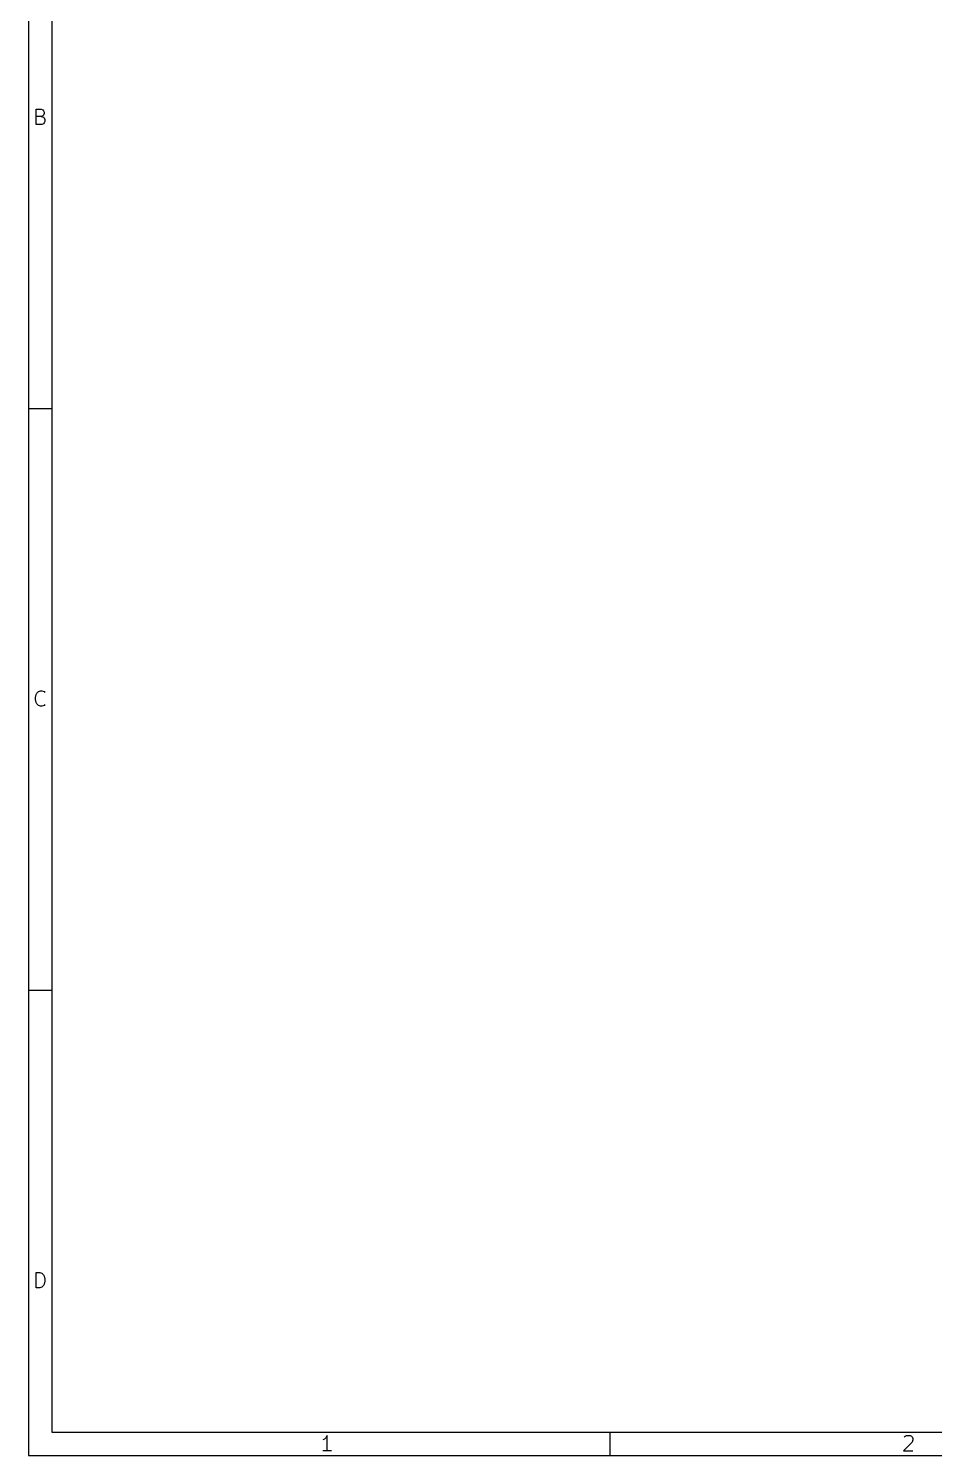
# Model space of a CAD drawing. Extents: x 10 to 287, y -200 to -10.
# Drawn here: x 10 to 87.9, y -200 to -77.3 of the extents above; entities that cross this region are included whole.
import ezdxf

# ---------------------------------------------------------------- set-up
doc = ezdxf.new("R2010")
doc.units = 0
doc.header["$MEASUREMENT"] = 0
doc.layers.add('BLACK', color=7, linetype='CONTINUOUS')

msp = doc.modelspace()

# ---------------------------------------------------------------- linework, layer by layer
at = {"layer": 'BLACK', "linetype": 'CONTINUOUS'}
for p, q in [((10, -10), (10, -200.007)), ((12, -12), (12, -198.007)), ((10.6595, -85.5881), (10.6595, -84.2881)), ((10.6595, -84.2881), (11.0929, -84.2881)), ((11.0929, -84.2881), (11.2167, -84.35)), ((11.2167, -84.35), (11.2786, -84.4119)), ((11.2786, -84.4119), (11.3405, -84.5357)), ((11.3405, -84.5357), (11.3405, -84.6595)), ((11.0929, -84.9071), (10.6595, -84.9071)), ((11.1548, -85.5881), (10.6595, -85.5881)), ((11.2167, -84.8452), (11.0929, -84.9071)), ((11.0929, -84.9071), (11.2786, -84.969)), ((11.2786, -85.5262), (11.1548, -85.5881)), ((11.2786, -84.7833), (11.2167, -84.8452)), ((11.3405, -84.6595), (11.2786, -84.7833)), ((11.2786, -84.969), (11.3405, -85.031)), ((11.3405, -85.4643), (11.2786, -85.5262)), ((11.3405, -85.031), (11.4024, -85.1548)), ((11.4024, -85.3405), (11.3405, -85.4643)), ((11.4024, -85.1548), (11.4024, -85.3405)), ((10, -110), (12, -110)), ((10.5976, -134.845), (10.6595, -134.598)), ((10.5976, -135.031), (10.5976, -134.845)), ((10.6595, -134.598), (10.7214, -134.474)), ((10.7214, -134.474), (10.8452, -134.35)), ((10.8452, -134.35), (11.031, -134.288)), ((11.031, -134.288), (11.1548, -134.288)), ((11.1548, -134.288), (11.3405, -134.35)), ((11.3405, -134.35), (11.4024, -134.412)), ((10.6595, -135.279), (10.5976, -135.031)), ((10.7214, -135.402), (10.6595, -135.279)), ((10.8452, -135.526), (10.7214, -135.402)), ((11.031, -135.588), (10.8452, -135.526)), ((11.1548, -135.588), (11.031, -135.588)), ((11.3405, -135.526), (11.1548, -135.588)), ((11.4024, -135.464), (11.3405, -135.526)), ((10, -160), (12, -160)), ((10.6595, -185.588), (10.6595, -184.288)), ((10.6595, -184.288), (10.969, -184.288)), ((10.969, -184.288), (11.1548, -184.35)), ((11.1548, -184.35), (11.2786, -184.474)), ((11.2786, -184.474), (11.3405, -184.598)), ((11.3405, -184.598), (11.4024, -184.845)), ((11.4024, -185.031), (11.3405, -185.279)), ((11.4024, -184.845), (11.4024, -185.031)), ((10.969, -185.588), (10.6595, -185.588)), ((11.1548, -185.526), (10.969, -185.588)), ((11.2786, -185.402), (11.1548, -185.526)), ((11.3405, -185.279), (11.2786, -185.402)), ((12, -198.007), (285.002, -198.007)), ((35.4464, -198.605), (35.3226, -198.667)), ((35.5702, -198.481), (35.4464, -198.605)), ((35.694, -198.295), (35.5702, -198.481)), ((35.694, -199.595), (35.694, -198.295)), ((60, -198.007), (60, -200.007)), ((85.3226, -198.419), (85.3845, -198.357)), ((85.3845, -198.357), (85.5083, -198.295)), ((85.5083, -198.295), (85.8179, -198.295)), ((85.8179, -198.295), (85.9417, -198.357)), ((85.9417, -198.357), (86.0036, -198.419)), ((86.0036, -198.419), (86.0655, -198.543)), ((86.0655, -198.667), (86.0036, -198.852)), ((86.0655, -198.543), (86.0655, -198.667)), ((36.0655, -199.595), (35.3226, -199.595)), ((86.0036, -198.852), (85.2607, -199.595)), ((85.2607, -199.595), (86.0655, -199.595)), ((10, -200.007), (287.002, -200.007))]:
    msp.add_line(p, q, dxfattribs=at)

doc.saveas('drawing.dxf')
